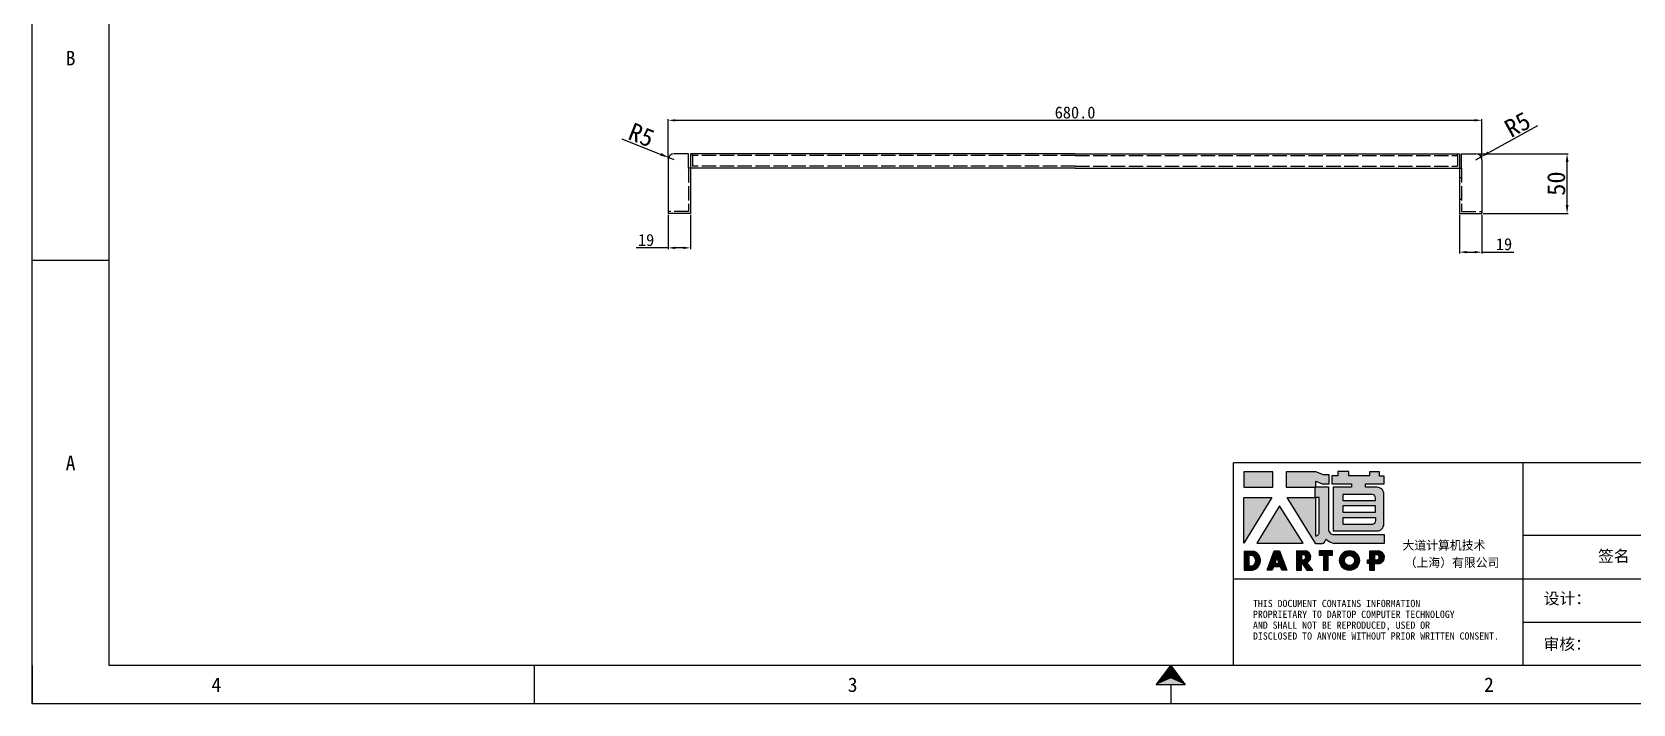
# Model space of a CAD drawing. Header units: millimetres. Extents: x 12436 to 30221, y 8547 to 23793.
# Drawn here: x 12488 to 13826, y 14299 to 14861 of the extents above; entities that cross this region are included whole.
import ezdxf
from ezdxf.enums import TextEntityAlignment as Align

# ---------------------------------------------------------------- set-up
doc = ezdxf.new("R2010")
doc.units = ezdxf.units.MM
doc.header["$PDSIZE"] = -1
doc.linetypes.add('ACAD_ISO02W100', pattern=[15, 12, -3])
doc.linetypes.add('DOT', pattern=[0.25, 0, -0.25])
for name, color, linetype in [('4', 7, 'Continuous'), ('FORMAT', 7, 'Continuous'), ('print', 30, 'Continuous')]:
    doc.layers.add(name, color=color, linetype=linetype)
doc.styles.add('Dartop', font='SIMFANG.TTF')
doc.styles.add('hzHT', font='SIMHEI.TTF')
doc.dimstyles.new('副本 (3) ISO-25', dxfattribs={"dimtxt": 15, "dimasz": 7, "dimexe": 1, "dimexo": 1, "dimgap": 1.524, "dimtad": 1, "dimdec": 0, "dimzin": 0, "dimdsep": 46, "dimtxsty": 'Standard', "dimcen": 2.5, "dimclrd": 4, "dimclre": 4, "dimclrt": 4, "dimadec": 0, "dimazin": 0, "dimtfac": 1, "dimtdec": 0, "dimtmove": 0, "dimatfit": 3, "dimfxl": 1, "dimtzin": 0, "dimarcsym": 0})
doc.dimstyles.new('副本 ISO-25', dxfattribs={"dimtxt": 10, "dimasz": 6, "dimexe": 1, "dimexo": 1, "dimgap": 1.524, "dimtad": 1, "dimdec": 1, "dimzin": 0, "dimdsep": 46, "dimtxsty": 'Standard', "dimcen": 2.5, "dimclrd": 4, "dimclre": 4, "dimclrt": 4, "dimadec": 0, "dimazin": 0, "dimtfac": 1, "dimtdec": 1, "dimtmove": 0, "dimatfit": 3, "dimfxl": 1, "dimtzin": 0, "dimarcsym": 0})

# ---------------------------------------------------------------- blocks, each defined once
blk = doc.blocks.new('*U14')
at = {"color": 254, "linetype": 'Continuous', "extrusion": (0, 0, -1)}
for points in [[(-17, 0.333), (-16.812, 0.25), (-17, 0.5)], [(-17, 0.333), (-17, 0.5), (-17.188, 0.25)], [(-17, 0.333), (-17.188, 0.25), (-16.812, 0.25)]]:
    blk.add_solid(points, dxfattribs=at)
blk = doc.blocks.new('dadao')
for p, q in [((48, 19.2), (44.9, 10.4)), ((44.9, 10.4), (51.2, 10.4)), ((51.2, 10.4), (48, 19.2))]:
    blk.add_line(p, q)
for points in [[(41.8, 121.6), (41.8, 143.7), (-0.4, 143.7), (-0.4, 121.6), (41.8, 121.6)], [(104.8, 122), (104.8, 130.3), (114.1, 126.3), (124.2, 126.3), (124.2, 139.6), (115.9, 139.6), (105.1, 143.9), (61.5, 143.9)], [(61.7, 144), (61.7, 121.3), (103.9, 121.3)], [(113.4, 38.7), (105.1, 38.7), (63, 106.5), (103.9, 106.5), (103.9, 120.9), (103.9, 121.3)], [(109.7, 53.6), (109.7, 106.2), (104.3, 106.2), (104.3, 50.4), (106.6, 50.4)], [(144.6, 94.4), (144.6, 84.8), (192, 84.8), (192, 94.1), (144.9, 94.1)], [(0, 28), (0, 0), (11.8, 0)], [(0.1, 28), (14, 28)], [(76.8, 28.2), (76.8, 0), (84.1, 0), (84.1, 11.1), (91.6, -0.1), (100.3, -0.1), (91.7, 11.1)], [(76.8, 28.2), (90.6, 28.2)], [(120.2, 45), (119.5, 45), (119.5, 44.6)], [(183.7, 0), (183.7, 9.6), (180.6, 9.6), (180.6, 14.9), (183.8, 14.9), (183.8, 28.1), (196.1, 28.1), (196.5, 28.1)], [(7.1, 21.8), (7.1, 6.1), (12, 6.1)], [(7.1, 21.8), (11.4, 21.8)], [(84, 22.7), (84, 15.3), (87.2, 15.3)], [(84, 22.7), (87.3, 22.7)], [(183.7, 0), (190.9, 0), (190.9, 9.6), (198.8, 9.6)], [(194.9, 22.3), (190.8, 22.3), (190.8, 15), (194.4, 15)]]:
    blk.add_lwpolyline(points)
blk.add_lwpolyline([(137.1, 144.2), (137.1, 137.9), (128.3, 137.9), (128.3, 126.5), (157.3, 126.5), (157.3, 121.5), (130.3, 121.5), (130.3, 57.5), (194.4, 57.5, 0.414214), (204.4, 67.5), (204.4, 111.3, 0.414214), (194.4, 121.3), (177.5, 121.3), (177.5, 126.3), (204.7, 126.3), (204.7, 137.7), (198.2, 137.7), (198.2, 143.9), (183.3, 143.9), (183.3, 138), (153, 138), (153, 144.2), (137.1, 144.2)], format="xyb", close=True)
for points in [[(104.8, 122), (123.4, 122), (123.4, 60, 0.414214), (131.4, 52), (204.8, 52), (204.8, 39.1), (131.7, 39.1)], [(144.3, 110.8), (144.3, 101.8), (192.3, 101.8), (192.3, 105.5, 0.414214), (187.3, 110.5), (144.3, 110.5)], [(144.6, 77), (144.6, 67.5), (187.6, 67.5, 0.414214), (192.6, 72.5), (192.6, 76.4), (144.6, 76.4)]]:
    blk.add_lwpolyline(points, format="xyb")
for points in [[(-0.3, 106.2), (40.4, 106.2), (-0.3, 39.7), (-0.3, 106.2)], [(51.7, 94.1), (18.4, 39.3), (86.2, 39.3)], [(43.8, 28.2), (51.8, 28.2), (62.6, -0.1), (55, -0.1), (53.2, 5), (42.9, 5), (41.1, 0), (33.6, 0)], [(110, 28.1), (110, 21.9), (116, 21.9), (116, -0.1), (123.2, -0.1), (123.2, 22), (129.2, 22), (129.2, 28.1), (110, 28.1)]]:
    blk.add_lwpolyline(points, close=True)
for radius in [14.5, 7.44]:
    blk.add_circle((154.2, 14.2), radius)
for centre, radius, start, end in [((99.2, 60.7), 12.6, 305.6399, 325.969), ((9.6, 14.2), 14.4, 278.6604, 72.3203), ((88.6, 19.4), 8.95, 290.6073, 77.2124), ((111.6, 46.7), 8.19, 282.9811, 347.6627), ((136, 61.7), 22.9, 226.7358, 259.3209), ((195.7, 18.6), 9.51, 288.8959, 85.2442), ((8.5, 13.9), 8.49, 294.2143, 69.7177), ((86.4, 19), 3.8, 282.527, 76.7196), ((193.7, 18.7), 3.8, 280.9891, 72.5513)]:
    blk.add_arc(centre, radius, start, end)
blk = doc.blocks.new('*D224')
at = {"layer": 'Defpoints', "color": 0}
for p in [(13699.6, 14787.3), (13019.6, 14754.4), (13699.6, 14754.4)]:
    blk.add_point(p, dxfattribs=at)
at = {"layer": 'FORMAT', "color": 4, "lineweight": -2}
for p, q in [((13019.6, 14755.4), (13019.6, 14788.3)), ((13025.6, 14787.3), (13693.6, 14787.3)), ((13699.6, 14755.4), (13699.6, 14788.3))]:
    blk.add_line(p, q, dxfattribs=at)
at = {"layer": 'FORMAT', "color": 4}
for points in [[(13025.6, 14788.3), (13025.6, 14786.3), (13019.6, 14787.3)], [(13693.6, 14788.3), (13693.6, 14786.3), (13699.6, 14787.3)]]:
    blk.add_solid(points, dxfattribs=at)
at = {"layer": 'FORMAT', "color": 4, "insert": (13359.6, 14793.8), "char_height": 10, "attachment_point": 5}
blk.add_mtext('680.0', dxfattribs=at)
blk = doc.blocks.new('*D225')
at = {"layer": 'Defpoints', "color": 0}
for p in [(13694.6, 14754.4), (13699, 14756.8)]:
    blk.add_point(p, dxfattribs=at)
at = {"layer": 'FORMAT', "color": 4, "lineweight": -2}
for p, q in [((13746, 14782.7), (13705.1, 14760.2)), ((13694.6, 14754.4), (13699, 14756.8))]:
    blk.add_line(p, q, dxfattribs=at)
at = {"layer": 'FORMAT', "color": 4}
blk.add_solid([(13704.5, 14761.2), (13705.7, 14759.1), (13699, 14756.8)], dxfattribs=at)
at = {"layer": 'FORMAT', "color": 4, "insert": (13729.4, 14783.8), "char_height": 15, "attachment_point": 5, "rotation": 28.8398}
blk.add_mtext('R5', dxfattribs=at)
blk = doc.blocks.new('*D226')
at = {"layer": 'Defpoints', "color": 0}
for p in [(13019.9, 14756.2), (13024.6, 14754.4)]:
    blk.add_point(p, dxfattribs=at)
at = {"layer": 'FORMAT', "color": 4, "lineweight": -2}
for p, q in [((12980.9, 14771.7), (13013.4, 14758.8)), ((13024.6, 14754.4), (13019.9, 14756.2))]:
    blk.add_line(p, q, dxfattribs=at)
at = {"layer": 'FORMAT', "color": 4}
blk.add_solid([(13013.9, 14759.9), (13013, 14757.7), (13019.9, 14756.2)], dxfattribs=at)
at = {"layer": 'FORMAT', "color": 4, "insert": (12997.2, 14775), "char_height": 15, "attachment_point": 5, "rotation": 338.3395}
blk.add_mtext('R5', dxfattribs=at)
blk = doc.blocks.new('*D227')
at = {"layer": 'Defpoints', "color": 0}
for p in [(13019.6, 14709.4), (13038.2, 14709.4), (13038.2, 14680.7)]:
    blk.add_point(p, dxfattribs=at)
at = {"layer": 'FORMAT', "color": 4, "lineweight": -2}
for p, q in [((13019.6, 14708.4), (13019.6, 14679.7)), ((13038.2, 14708.4), (13038.2, 14679.7)), ((13019.6, 14680.7), (12992.9, 14680.7)), ((13032.2, 14680.7), (13025.6, 14680.7))]:
    blk.add_line(p, q, dxfattribs=at)
at = {"layer": 'FORMAT', "color": 4}
for points in [[(13025.6, 14681.7), (13025.6, 14679.7), (13019.6, 14680.7)], [(13032.2, 14681.7), (13032.2, 14679.7), (13038.2, 14680.7)]]:
    blk.add_solid(points, dxfattribs=at)
at = {"layer": 'FORMAT', "color": 4, "insert": (13001.1, 14687.2), "char_height": 10, "attachment_point": 5}
blk.add_mtext('19', dxfattribs=at)
blk = doc.blocks.new('*D228')
at = {"layer": 'Defpoints', "color": 0}
for p in [(13680.9, 14709.4), (13699.6, 14709.4), (13699.6, 14677.1)]:
    blk.add_point(p, dxfattribs=at)
at = {"layer": 'FORMAT', "color": 4, "lineweight": -2}
for p, q in [((13680.9, 14708.4), (13680.9, 14676.1)), ((13699.6, 14708.4), (13699.6, 14676.1)), ((13686.9, 14677.1), (13693.6, 14677.1)), ((13699.6, 14677.1), (13726.3, 14677.1))]:
    blk.add_line(p, q, dxfattribs=at)
at = {"layer": 'FORMAT', "color": 4}
for points in [[(13686.9, 14678.1), (13686.9, 14676.1), (13680.9, 14677.1)], [(13693.6, 14678.1), (13693.6, 14676.1), (13699.6, 14677.1)]]:
    blk.add_solid(points, dxfattribs=at)
at = {"layer": 'FORMAT', "color": 4, "insert": (13718.1, 14683.7), "char_height": 10, "attachment_point": 5}
blk.add_mtext('19', dxfattribs=at)
blk = doc.blocks.new('*D248')
at = {"layer": 'Defpoints', "color": 0}
for p in [(13694.6, 14759.4), (13770.8, 14759.4), (13699.6, 14709.4)]:
    blk.add_point(p, dxfattribs=at)
at = {"layer": 'FORMAT', "color": 4, "lineweight": -2}
for p, q in [((13695.6, 14759.4), (13771.8, 14759.4)), ((13770.8, 14716.4), (13770.8, 14752.4)), ((13700.6, 14709.4), (13771.8, 14709.4))]:
    blk.add_line(p, q, dxfattribs=at)
at = {"layer": 'FORMAT', "color": 4}
for points in [[(13769.7, 14752.4), (13772, 14752.4), (13770.8, 14759.4)], [(13769.7, 14716.4), (13772, 14716.4), (13770.8, 14709.4)]]:
    blk.add_solid(points, dxfattribs=at)
at = {"layer": 'FORMAT', "color": 4, "insert": (13761.8, 14734.4), "char_height": 15, "attachment_point": 5, "rotation": 90}
blk.add_mtext('50', dxfattribs=at)

msp = doc.modelspace()

# ---------------------------------------------------------------- hatches: boundary and pattern name
for points in [[(13524.748, 14493.371), (13500.64, 14493.371), (13500.64, 14480.776), (13524.748, 14480.776)], [(13523.972, 14471.963), (13500.705, 14471.963), (13500.705, 14433.974)], [(13530.422, 14465.069), (13511.402, 14433.721), (13550.131, 14433.721)], [(13574.723, 14427.307), (13563.716, 14427.307), (13563.716, 14423.815), (13567.15, 14423.815), (13567.15, 14411.231), (13571.262, 14411.231), (13571.262, 14423.823), (13574.723, 14423.823)]]:
    msp.add_hatch(color=0).paths.add_polyline_path(points)
h = msp.add_hatch(color=0)
h.paths.add_polyline_path([(13560.775, 14485.716), (13566.096, 14483.418), (13571.848, 14483.418), (13571.848, 14491.031), (13567.102, 14491.031), (13560.919, 14493.473), (13536.139, 14493.473), (13536.139, 14480.597), (13560.249, 14480.597), (13560.249, 14480.337), (13560.249, 14472.107), (13536.87, 14472.107), (13560.917, 14433.406), (13565.679, 14433.406, 0.27937482), (13569.155, 14436.787), (13569.155, 14436.965), (13569.575, 14436.965, 0.14314537), (13576.131, 14433.629), (13617.918, 14433.629), (13617.918, 14440.969), (13575.953, 14440.969, -0.41421356), (13571.382, 14445.539), (13571.382, 14481.004), (13560.775, 14481.004)])
h.paths.add_polyline_path([(13560.492, 14471.943), (13563.556, 14471.942), (13563.556, 14441.905, -0.08893574), (13561.781, 14440.079), (13560.482, 14440.079)], flags=16)
h = msp.add_hatch(color=0)
h.paths.add_polyline_path([(13617.846, 14489.965), (13614.128, 14489.965), (13614.128, 14493.502), (13605.63, 14493.502), (13605.63, 14490.142), (13588.28, 14490.142), (13588.28, 14493.679), (13579.193, 14493.679), (13579.193, 14490.077), (13574.172, 14490.077), (13574.172, 14483.556), (13590.742, 14483.556), (13590.742, 14480.672), (13575.302, 14480.672), (13575.302, 14444.161), (13611.956, 14444.161, 0.41421356), (13617.669, 14449.874), (13617.669, 14474.878, 0.41421356), (13611.956, 14480.592), (13602.266, 14480.592), (13602.266, 14483.422), (13617.846, 14483.422)])
h.paths.add_polyline_path([(13607.908, 14474.402, -0.41421356), (13610.764, 14471.546), (13610.764, 14469.45), (13583.323, 14469.45), (13583.323, 14474.402)], flags=16)
h.paths.add_polyline_path([(13610.587, 14465.029), (13610.587, 14459.724), (13583.5, 14459.724), (13583.5, 14465.029)], flags=16)
h.paths.add_polyline_path([(13610.941, 14454.949), (13610.941, 14452.677, -0.41421356), (13608.084, 14449.82), (13583.5, 14449.82), (13583.5, 14454.949)], flags=16)
h = msp.add_hatch(color=0)
h.paths.add_polyline_path([(13508.858, 14427.25), (13500.876, 14427.25), (13500.876, 14411.279), (13507.598, 14411.279, 0.79301591)])
h.paths.add_polyline_path([(13507.717, 14414.777), (13504.926, 14414.777), (13504.926, 14423.752), (13507.409, 14423.752, -0.67136089)], flags=16)
h = msp.add_hatch(color=0)
h.paths.add_polyline_path([(13530.482, 14427.381), (13525.926, 14427.381), (13520.068, 14411.262), (13524.383, 14411.262), (13525.398, 14414.119), (13531.244, 14414.119), (13532.281, 14411.228), (13536.631, 14411.228)])
h.paths.add_polyline_path([(13530.127, 14417.198), (13526.505, 14417.198), (13528.283, 14422.263)], flags=16)
h = msp.add_hatch(color=0)
h.paths.add_polyline_path([(13552.624, 14427.37), (13544.773, 14427.37), (13544.773, 14411.253), (13548.922, 14411.253), (13548.922, 14417.642), (13553.186, 14411.196), (13558.199, 14411.196), (13553.292, 14417.602, 0.74405494)])
h.paths.add_polyline_path([(13548.884, 14420.028), (13548.884, 14424.26), (13550.738, 14424.26, -0.79680897), (13550.711, 14420.028)], flags=16)
h = msp.add_hatch(color=0)
h.paths.add_polyline_path([(13580.706, 14419.369, 1), (13597.255, 14419.369, 1)])
h.paths.add_polyline_path([(13593.231, 14419.369, -1), (13584.73, 14419.369, -1)], flags=16)
h = msp.add_hatch(color=0)
h.paths.add_polyline_path([(13613.128, 14427.331), (13612.891, 14427.331), (13605.892, 14427.331), (13605.892, 14419.81), (13604.035, 14419.81), (13604.035, 14416.757), (13605.862, 14416.757), (13605.862, 14411.281), (13609.948, 14411.281), (13609.948, 14416.778), (13614.437, 14416.778, 0.81230381)])
h.paths.add_polyline_path([(13609.887, 14419.831), (13609.887, 14424.038), (13612.212, 14424.038, -0.77821343), (13611.975, 14419.831)], flags=16)

# ---------------------------------------------------------------- linework, layer by layer
at = {"color": 0, "linetype": 'DOT'}
for p, q in [((12487.871, 14331.646), (12487.871, 15685.325)), ((14503.209, 14299.416), (12487.871, 14299.416))]:
    msp.add_line(p, q, dxfattribs=at)
at = {"color": 0}
for p, q in [((12552.332, 14331.646), (12552.332, 15685.325)), ((12552.332, 14670.066), (12487.871, 14670.066)), ((14470.978, 14500.856), (13491.978, 14500.856)), ((13491.978, 14331.646), (13491.978, 14500.856)), ((13733.707, 14500.856), (13733.707, 14331.646)), ((13733.707, 14440.424), (13975.435, 14440.424)), ((13491.978, 14404.165), (13733.707, 14404.165)), ((13733.707, 14404.165), (14470.978, 14404.165)), ((13733.707, 14367.906), (13975.435, 14367.906)), ((12487.871, 14331.646), (12487.871, 14299.416)), ((14470.978, 14331.646), (12552.332, 14331.646)), ((12907.802, 14299.416), (12907.802, 14331.646)), ((13439.604, 14315.531), (13439.604, 14299.416)), ((12487.871, 14299.416), (12487.871, 14299.416))]:
    msp.add_line(p, q, dxfattribs=at)
for p, q in [((13036.641, 14759.376), (13024.591, 14759.376)), ((13036.641, 14747.376), (13036.641, 14759.376)), ((13038.241, 14759.376), (13038.241, 14709.376)), ((13359.591, 14759.376), (13038.241, 14759.376)), ((13359.591, 14759.376), (13680.941, 14759.376)), ((13680.941, 14759.376), (13680.941, 14709.376)), ((13682.541, 14759.376), (13694.591, 14759.376)), ((13682.541, 14747.376), (13682.541, 14759.376)), ((13019.591, 14754.376), (13019.591, 14709.376)), ((13038.241, 14747.376), (13036.641, 14747.376)), ((13359.591, 14747.376), (13038.241, 14747.376)), ((13359.591, 14747.376), (13680.941, 14747.376)), ((13680.941, 14747.376), (13682.541, 14747.376)), ((13699.591, 14754.376), (13699.591, 14709.376)), ((13038.241, 14709.376), (13019.591, 14709.376)), ((13680.941, 14709.376), (13699.591, 14709.376))]:
    msp.add_line(p, q)
at = {"color": 6, "linetype": 'ACAD_ISO02W100'}
for p, q in [((13039.841, 14757.776), (13039.841, 14759.376)), ((13679.341, 14757.776), (13679.341, 14759.376)), ((13036.641, 14747.376), (13036.641, 14710.976)), ((13039.841, 14757.776), (13039.841, 14748.976)), ((13359.591, 14757.776), (13039.841, 14757.776)), ((13359.591, 14748.976), (13039.841, 14748.976)), ((13359.591, 14757.776), (13679.341, 14757.776)), ((13359.591, 14748.976), (13679.341, 14748.976)), ((13679.341, 14757.776), (13679.341, 14748.976)), ((13682.541, 14747.376), (13682.541, 14710.976)), ((13680.941, 14739.376), (13682.541, 14739.376)), ((13680.941, 14721.376), (13682.541, 14721.376)), ((13036.641, 14710.976), (13019.591, 14710.976)), ((13682.541, 14710.976), (13699.591, 14710.976))]:
    msp.add_line(p, q, dxfattribs=at)
at = {"color": 0}
msp.add_lwpolyline([(13439.604, 14331.646), (13451.69, 14315.531), (13427.518, 14315.531), (13439.604, 14331.646)], close=True, dxfattribs=at)
for centre, start, end in [((13024.591, 14754.376), 90, 180), ((13694.591, 14754.376), 0, 90)]:
    msp.add_arc(centre, 5, start, end)
at = {"layer": 'print', "color": 4}
msp.add_lwpolyline([(12487.871, 15717.555), (14535.439, 15717.555), (14535.439, 14299.416), (12487.871, 14299.416)], close=True, dxfattribs=at)

# ---------------------------------------------------------------- block references
at = {"color": 0, "xscale": 0.5713578438844706, "yscale": 0.5713578439317644, "zscale": 0.5713578439414734}
msp.add_blockref('dadao', (13500.876, 14411.279), dxfattribs=at)
at = {"color": 0, "linetype": 'Continuous', "xscale": 64.46088495701406, "yscale": 64.46088495750519, "zscale": 64.46088495749957}
msp.add_blockref('*U14', (12343.769, 14299.416), dxfattribs=at)

# ---------------------------------------------------------------- texts
at = {"color": 0}
for s, height, style, p in [('B', 12.086, 'Dartop', (12520.101, 14839.276)), ('A', 12.086, 'Dartop', (12520.101, 14500.856)), ('签名', 9.6691, 'hzHT', (13809.837, 14423.081)), ('4', 12.086, 'Dartop', (12641.901, 14315.531)), ('3', 12.086, 'Dartop', (13173.703, 14315.531)), ('2', 12.086, 'Dartop', (13705.505, 14315.531))]:
    msp.add_text(s, height=height, dxfattribs=dict(at, style=style)).set_placement(p, align=Align.MIDDLE_CENTER)
at = {"color": 0, "style": 'hzHT'}
for s, height, p in [('THIS DOCUMENT CONTAINS INFORMATION', 6.04321, (13508.294, 14380.415)), ('设计：', 9.6691, (13751.263, 14382.796)), ('PROPRIETARY TO DARTOP COMPUTER TECHNOLOGY', 6.04321, (13508.294, 14371.351)), ('AND SHALL NOT BE REPRODUCED, USED OR', 6.04321, (13508.294, 14362.286)), ('DISCLOSED TO ANYONE WITHOUT PRIOR WRITTEN CONSENT.', 6.04321, (13508.294, 14353.221)), ('审核：', 9.6691, (13751.119, 14344.721))]:
    msp.add_text(s, height=height, dxfattribs=at).set_placement(p)
at = {"layer": '4', "color": 0, "style": 'hzHT'}
for s, p in [('大道计算机技术', (13633.284, 14428.415)), ('（上海）有限公司', (13635.109, 14413.962))]:
    msp.add_text(s, height=7.2518, dxfattribs=at).set_placement(p)

# ---------------------------------------------------------------- dimensions: what is measured, and where the dimension line sits
at = {"layer": 'FORMAT'}
dim = msp.add_linear_dim(base=(13699.591, 14787.262), p1=(13019.591, 14754.376), p2=(13699.591, 14754.376), dimstyle='副本 ISO-25', dxfattribs=at)
dim.commit()
dim.dimension.update_dxf_attribs({"geometry": '*D224', "text_midpoint": (13359.591, 14793.786)})
dim = msp.add_radius_dim(center=(13024.591, 14754.376), mpoint=(13019.944, 14756.221), dimstyle='副本 (3) ISO-25', dxfattribs=at)
dim.commit()
dim.dimension.update_dxf_attribs({"geometry": '*D226', "text_midpoint": (12997.229, 14774.952)})
dim = msp.add_radius_dim(center=(13694.591, 14754.376), mpoint=(13698.97, 14756.788), dimstyle='副本 (3) ISO-25', dxfattribs=at)
dim.commit()
dim.dimension.update_dxf_attribs({"geometry": '*D225', "text_midpoint": (13733.733, 14775.93), "dimtype": 164})
dim = msp.add_linear_dim(base=(13770.837, 14759.376), p1=(13699.591, 14709.376), p2=(13694.591, 14759.376), angle=90, dimstyle='副本 (3) ISO-25', dxfattribs=at)
dim.commit()
dim.dimension.update_dxf_attribs({"geometry": '*D248', "text_midpoint": (13761.813, 14734.376)})
for base, p1, p2, picture, middle in [((13038.241, 14680.664), (13019.591, 14709.376), (13038.241, 14709.376), '*D227', (13001.067, 14680.664)), ((13699.591, 14677.14), (13680.941, 14709.376), (13699.591, 14709.376), '*D228', (13718.115, 14677.14))]:
    dim = msp.add_linear_dim(base=base, p1=p1, p2=p2, text='19', dimstyle='副本 ISO-25', dxfattribs=at)
    dim.commit()
    dim.dimension.update_dxf_attribs({"geometry": picture, "text_midpoint": middle, "dimtype": 160})

doc.saveas('drawing.dxf')
